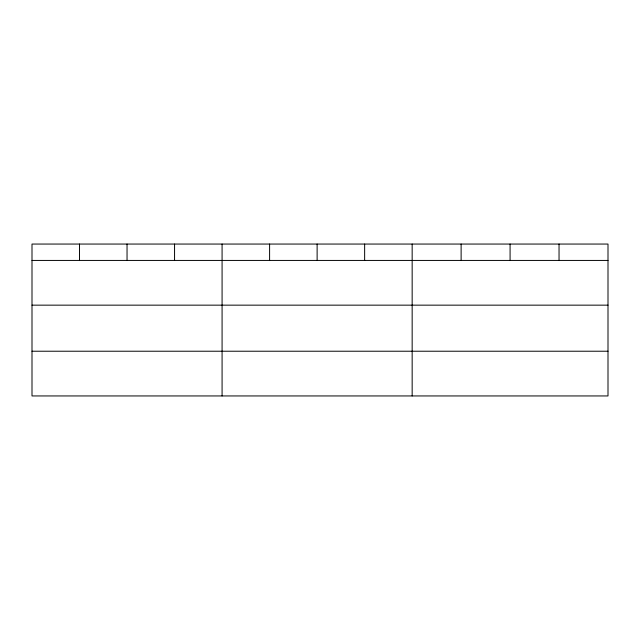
<?xml version="1.0" encoding="UTF-8"?>
<svg xmlns="http://www.w3.org/2000/svg" width="640" height="640" viewBox="0 0 640 640"><rect width="100%" height="100%" fill="white"/><g stroke="black" fill="none" stroke-linecap="round" stroke-linejoin="round"><path stroke-width="0.96" d="M608 305.152L608 244.056L32 244.056L32 395.944L608 395.944L608 305.152L32 305.152M32 260.432L608 260.432M32 351.224L608 351.224M559.04 244.056L559.04 260.432M510.08 244.056L510.08 260.432M461.12 244.056L461.12 260.432M412.16 244.056L412.16 395.944M364.64 244.056L364.64 260.432M317.12 244.056L317.12 260.432M269.6 244.056L269.6 260.432M222.08 244.056L222.08 395.944M174.56 244.056L174.56 260.432M127.04 244.056L127.04 260.432M79.52 244.056L79.52 260.432"/></g></svg>
